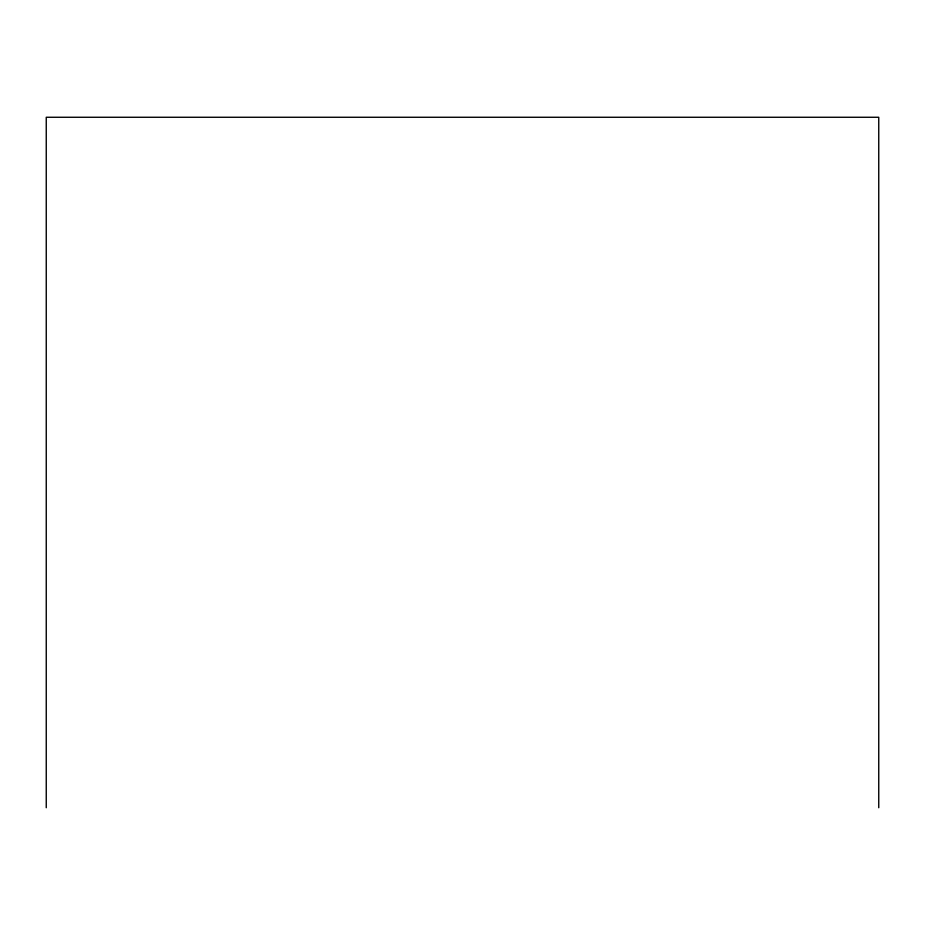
<?xml version="1.0" encoding="UTF-8"?>
<svg xmlns="http://www.w3.org/2000/svg" width="925" height="925" viewBox="0 0 925 925"><rect width="100%" height="100%" fill="white"/><g stroke="black" fill="none" stroke-linecap="round" stroke-linejoin="round"><path stroke-width="1.39" d="M878.75 807.733L878.75 117.267L46.25 117.267L46.25 807.733"/></g></svg>
